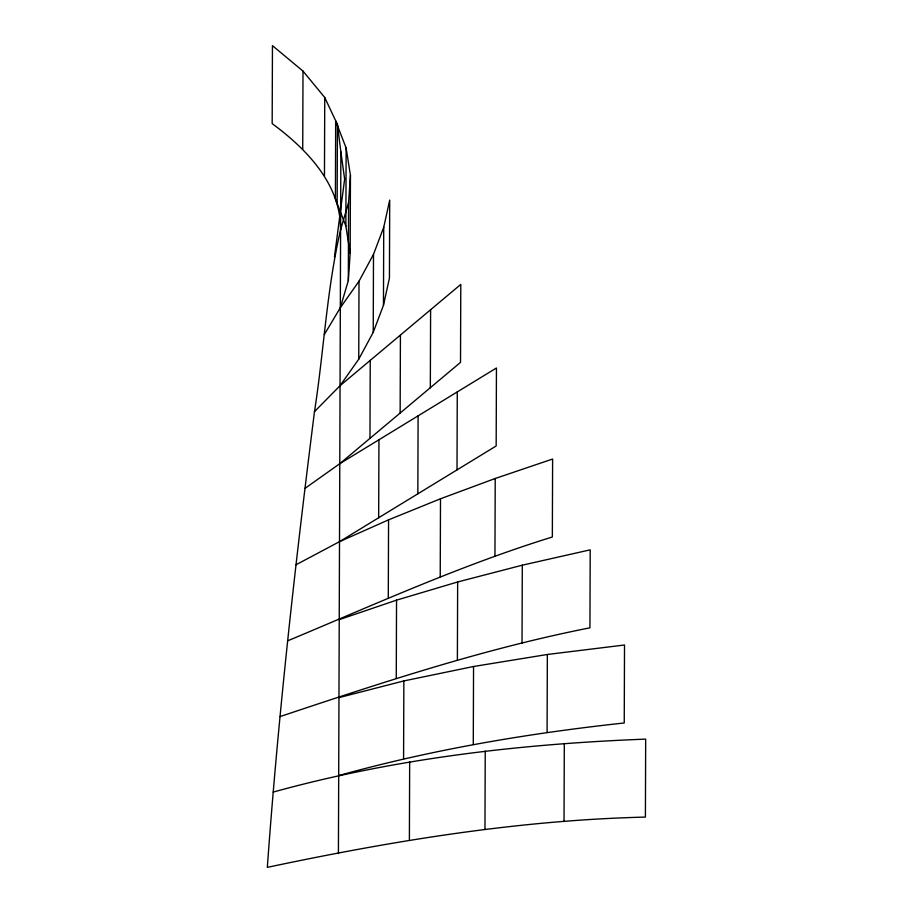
<?xml version="1.0" encoding="UTF-8"?>
<svg xmlns="http://www.w3.org/2000/svg" width="913" height="913" viewBox="0 0 913 913"><rect width="100%" height="100%" fill="white"/><g stroke="black" fill="none" stroke-linecap="round" stroke-linejoin="round"><path stroke-width="1.37" d="M302.728 149.081L303.002 71.1L272.451 45.65L272.177 123.62C306.551 148.99 340.846 184.141 340.595 229.756C326.717 289.478 323.898 351.151 314.483 411.649C295.356 563.173 278.271 714.993 267.326 867.35C391.871 841.01 517.865 820.159 645.4 817.089L645.674 739.119C520.159 743.958 394.462 758.509 273.17 792.096M324.469 175.479L324.743 97.497L303.002 71.1M337.148 202.481L337.422 124.51L324.743 97.497M338.415 853.564L340.869 151.786L337.422 124.51M345.856 226.025L346.13 148.054L335.676 120.938L335.402 198.908L345.856 226.025L350.17 253.3L348.321 280.588L340.321 307.738L324.343 334.523M348.321 280.588L348.595 202.618L350.444 175.33L346.13 148.054M350.17 253.3L350.444 175.33M358.741 359.174L359.014 281.204L373.497 254.362L383.734 227.303L389.703 200.084L389.44 278.066L383.46 305.273L373.223 332.343L358.741 359.174L340.047 385.708L314.483 411.649M369.97 438.366L370.233 360.384M373.223 332.343L373.497 254.362M378.667 517.739L378.941 439.769M383.46 305.273L383.734 227.303M388.287 597.821L388.561 519.851L440.5 498.772L495.223 478.492L552.616 459.034L552.342 537.004C461.567 565.021 375.072 604.292 287.606 640.858M396.265 678.131L396.539 600.149L457.653 581.969L522.304 565.181L590.209 549.843L589.935 627.824C484.232 648.687 381.954 682.536 279.96 716.614M400.145 413.041L400.419 335.06M403.58 758.908L403.854 680.927L473.55 666.501L547.355 654.484L624.515 645L624.241 722.97C527.931 733.424 432.077 749.527 338.689 775.594M409.389 839.834L409.663 761.864M417.834 493.819L418.108 415.849M430.331 387.717L430.605 309.735M440.226 576.754L440.5 498.772M457.002 469.898L457.276 391.917M457.379 659.951L457.653 581.969M473.276 744.483L473.55 666.501M484.963 829.084L485.237 751.114M494.949 556.462L495.223 478.492M522.031 643.151L522.304 565.181M547.081 732.466L547.355 654.484M564.029 821.46L564.302 743.49M334.443 257.021L344.635 179.131L340.869 151.786M340.595 229.756L348.595 202.618M340.321 307.738L359.014 281.204M340.047 385.708L460.791 284.411L460.517 362.381L339.784 463.69L304.976 488.398M339.784 463.69L496.444 367.996L496.17 445.978L339.51 541.66L295.983 564.793M339.51 541.66L388.561 519.851M339.237 619.642L396.539 600.149M338.963 697.612L403.854 680.927"/></g></svg>
